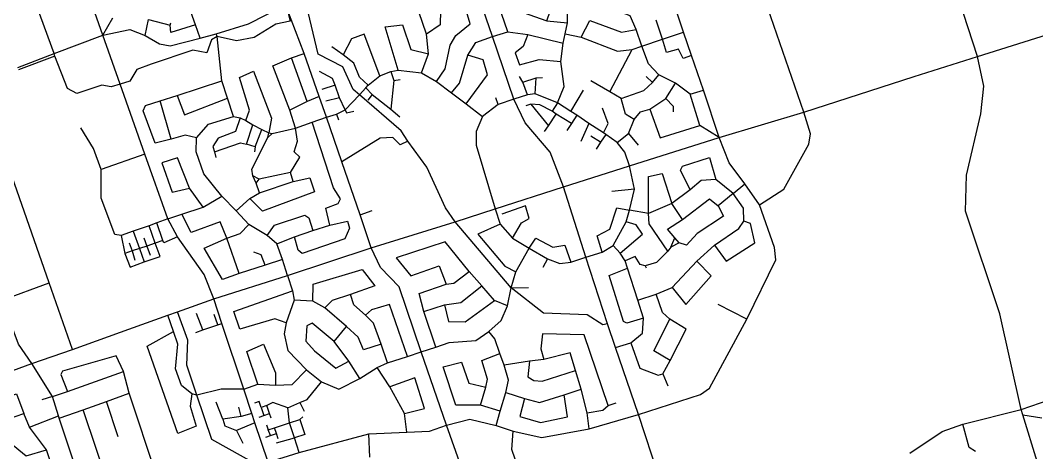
# Model space of a CAD drawing. Header units: metres. Extents: x 609554 to 651406, y 4826501 to 4857446.
# Drawn here: x 636972 to 641570, y 4850808 to 4852765 of the extents above; entities that cross this region are included whole.
import ezdxf

# ---------------------------------------------------------------- set-up
doc = ezdxf.new("R2010")
doc.units = ezdxf.units.M

msp = doc.modelspace()

# ---------------------------------------------------------------- linework, layer by layer
at = {"layer": 'ROADS'}
for points in [[(639107.4, 4852691.6), (638971.3, 4853089.3)], [(640516.1, 4852348.6), (640312.9, 4852939.3), (640260.5, 4852973.4), (640124, 4852965.1), (640076.7, 4852978.9), (640053, 4853000.7), (640022.4, 4853087.5)], [(637345.9, 4852697.9), (637229.3, 4853027.9)], [(637125.1, 4852614.4), (636998.5, 4852962.3)], [(639354.1, 4852762.7), (639369, 4852806.4), (639353.6, 4852864.4), (639302.7, 4852868.5), (639281.5, 4852936.9), (639403.4, 4852981.1)], [(639971.5, 4852710.9), (639883.2, 4852978.7)], [(638809.2, 4852702.7), (638774.2, 4852803.6), (638643.9, 4852904.2)], [(639178, 4852713.4), (639119.5, 4852879.5), (639187.2, 4852911.4), (639204.6, 4852906.9), (639247, 4852800.9), (639354.1, 4852762.7)], [(641302.5, 4852600.4), (641196.4, 4852926.5)], [(637763.7, 4852744.1), (637715, 4852884.3)], [(639447, 4852753.7), (639446.3, 4852848.8)], [(637858.6, 4852703.6), (638004.9, 4852749.5), (638163.6, 4852830.8)], [(638177, 4852819.7), (638193.4, 4852761.7), (638127.2, 4852747.4), (638030.5, 4852687.4), (637950.4, 4852672.1), (637861.9, 4852690.9)], [(638256.2, 4852615), (638177, 4852819.7)], [(638506.7, 4852426.8), (638478, 4852452.1), (638431.2, 4852555), (638320, 4852611.7), (638273.5, 4852801.9)], [(638854.3, 4852487.2), (638893.4, 4852545.9), (638917, 4852652.3), (638942.5, 4852696), (639006.4, 4852748.2), (638980.9, 4852835.2), (638872.8, 4852809), (638870.6, 4852743.7), (638809.2, 4852702.7)], [(639758.1, 4852723.9), (639730.1, 4852784.5), (639612.4, 4852829.9)], [(637345.9, 4852697.9), (637390.9, 4852776.4)], [(637536.5, 4852696), (637551.8, 4852768.2)], [(637551.8, 4852768.2), (637650.4, 4852743.5)], [(637650.4, 4852743.5), (637652.3, 4852754.1)], [(639354.1, 4852762.7), (639447, 4852753.7)], [(639436.6, 4852703.4), (639447, 4852753.7)], [(639509.1, 4852688), (639547.8, 4852764.1), (639692.1, 4852710.7), (639758.1, 4852723.9)], [(639876.9, 4852679.9), (639848.9, 4852765.6)], [(637345.9, 4852697.9), (637467.2, 4852723.7), (637536.5, 4852696)], [(637763.7, 4852744.1), (637653.4, 4852710.1), (637650.4, 4852743.5)], [(637785.1, 4852684.5), (637763.7, 4852744.1)], [(638680.5, 4852539.9), (638622.4, 4852734.8), (638701, 4852744.1), (638739, 4852632.7), (638818.9, 4852613.7)], [(639107.4, 4852691.6), (639178, 4852713.4)], [(639178, 4852713.4), (639267.4, 4852700.3)], [(639783.7, 4852648.4), (639758.1, 4852723.9)], [(639876.9, 4852679.9), (639971.5, 4852710.9)], [(640008.5, 4852605.2), (639971.5, 4852710.9)], [(641302.5, 4852600.4), (641776.5, 4852750.9)], [(637125.1, 4852614.4), (637345.9, 4852697.9)], [(637423.9, 4852476.5), (637345.9, 4852697.9)], [(637861.9, 4852690.9), (637836.1, 4852675.8), (637815.8, 4852618), (637752.3, 4852630.4), (637563.3, 4852566.7), (637498.8, 4852541.9), (637467.6, 4852489.6), (637423.9, 4852476.5)], [(637536.5, 4852696), (637600.9, 4852658.2), (637650.2, 4852649.1), (637785.1, 4852684.5)], [(637785.1, 4852684.5), (637858.6, 4852703.6)], [(637861.9, 4852690.9), (637858.6, 4852703.6)], [(637883.1, 4852490.4), (637861.9, 4852690.9)], [(638598, 4852513.5), (638527.5, 4852702.1), (638470.6, 4852680.9), (638432.3, 4852608.4)], [(638818.9, 4852613.7), (638809.2, 4852702.7)], [(638996, 4852607.7), (639032.8, 4852664.2), (639107.4, 4852691.6)], [(639204.3, 4852407.9), (639107.4, 4852691.6)], [(639267.4, 4852700.3), (639247.2, 4852646.3), (639211.2, 4852618.3), (639230.4, 4852563.5), (639319.8, 4852587.4), (639417.6, 4852578.2)], [(639267.4, 4852700.3), (639428, 4852660.8)], [(639428, 4852660.8), (639436.6, 4852703.4)], [(639436.6, 4852703.4), (639509.1, 4852688)], [(639509.1, 4852688), (639673, 4852624.9), (639739.5, 4852633.4)], [(639783.7, 4852648.4), (639876.9, 4852679.9)], [(640008.5, 4852605.2), (639969.8, 4852592.7), (639949.4, 4852634.3), (639895.8, 4852619.9), (639876.9, 4852679.9)], [(638432.3, 4852608.4), (638381.7, 4852644.4)], [(639417.6, 4852578.2), (639428, 4852660.8)], [(639638.5, 4852441.3), (639739.5, 4852633.4)], [(639739.5, 4852633.4), (639783.7, 4852648.4)], [(639860.6, 4852518.5), (639813.3, 4852567.8), (639783.7, 4852648.4)], [(636960.2, 4852551.9), (637125.1, 4852614.4)], [(637128.6, 4852602.9), (636964.3, 4852540.4)], [(637128.6, 4852602.9), (637125.1, 4852614.4)], [(637423.9, 4852476.5), (637383, 4852463.3), (637340, 4852470.7), (637226.9, 4852432.9), (637185.6, 4852456.1), (637128.6, 4852602.9)], [(638191.4, 4852358.7), (638114.2, 4852558.3), (638199.2, 4852595.7)], [(638199.2, 4852595.7), (638256.2, 4852615)], [(638269.9, 4852397.1), (638199.2, 4852595.7)], [(638323.7, 4852419.5), (638256.2, 4852615)], [(638545.2, 4852471.7), (638506.2, 4852506.9), (638480.1, 4852571.5), (638432.3, 4852608.4)], [(638787.2, 4852527.6), (638818.9, 4852613.7)], [(638922.9, 4852436.5), (638958.1, 4852480.3), (638996, 4852607.7)], [(638989, 4852386.5), (639084.8, 4852518.5), (639066.1, 4852585.4), (638996, 4852607.7)], [(639401.4, 4852391), (639432.7, 4852465.6), (639417.6, 4852578.2)], [(640062.5, 4852448.1), (640008.5, 4852605.2)], [(641015.2, 4852510), (641302.5, 4852600.4)], [(641403.6, 4851435.9), (641248.1, 4851901.3), (641251.7, 4852063.8), (641317.5, 4852341.7), (641330.2, 4852466), (641302.5, 4852600.4)], [(637991.9, 4852311.1), (638009, 4852357.5), (637962.9, 4852506.7), (638026.8, 4852534.9), (638108, 4852322.3), (638096.5, 4852256)], [(638396.3, 4852470.9), (638384.4, 4852501.4), (638326.1, 4852533.4)], [(638598, 4852513.5), (638648.4, 4852533.6)], [(638648.4, 4852533.6), (638680.5, 4852539.9)], [(638648.4, 4852533.6), (638661.9, 4852492.4)], [(638680.5, 4852539.9), (638787.2, 4852527.6)], [(638787.2, 4852527.6), (638854.3, 4852487.2)], [(637681.1, 4852424.6), (637883.1, 4852490.4)], [(637909.5, 4852412.2), (637883.1, 4852490.4)], [(638545.2, 4852471.7), (638598, 4852513.5)], [(638661.9, 4852492.4), (638647.7, 4852363.3)], [(638661.9, 4852492.4), (638690, 4852497)], [(638854.3, 4852487.2), (638922.9, 4852436.5)], [(639244.6, 4852484.4), (639230.5, 4852510)], [(639244.6, 4852484.4), (639305.8, 4852504.8)], [(639266.4, 4852427.8), (639244.6, 4852484.4)], [(639301.3, 4852432), (639305.8, 4852504.8)], [(639305.8, 4852504.8), (639333.7, 4852506.3)], [(639638.5, 4852441.3), (639552.7, 4852491.2)], [(639690.6, 4852410.5), (639792.1, 4852446.4), (639832.3, 4852483.2)], [(639832.3, 4852483.2), (639802.4, 4852510.2)], [(639832.3, 4852483.2), (639860.6, 4852518.5)], [(639936.3, 4852480), (639860.6, 4852518.5)], [(639891.5, 4852410.9), (639936.3, 4852480)], [(640002.4, 4852430.7), (639936.3, 4852480)], [(640516.1, 4852348.6), (641015.2, 4852510)], [(637103.1, 4851575.8), (636787.5, 4852475.3)], [(637535.6, 4852159.1), (637423.9, 4852476.5)], [(638396.3, 4852470.9), (638335.4, 4852450.9)], [(638416.2, 4852414.4), (638396.3, 4852470.9)], [(638506.7, 4852426.8), (638534.5, 4852459.1)], [(638534.5, 4852459.1), (638545.2, 4852471.7)], [(638534.5, 4852459.1), (638563.4, 4852428.6)], [(638922.9, 4852436.5), (638989, 4852386.5)], [(639301.3, 4852432), (639266.4, 4852427.8)], [(639401.4, 4852391), (639301.3, 4852432)], [(639462.6, 4852352), (639519.4, 4852449.3)], [(639690.6, 4852410.5), (639638.5, 4852441.3)], [(640002.4, 4852430.7), (640062.5, 4852448.1)], [(640133, 4852235), (640062.5, 4852448.1)], [(637654.8, 4852226.1), (637581.3, 4852208.8), (637528, 4852355.8), (637537.6, 4852379), (637604.9, 4852400.2)], [(637604.9, 4852400.2), (637681.1, 4852424.6)], [(637654.8, 4852226.1), (637604.9, 4852400.2)], [(637681.1, 4852424.6), (637714.2, 4852337.2), (637909.5, 4852412.2)], [(637936.8, 4852329.7), (637909.5, 4852412.2)], [(638269.9, 4852397.1), (638191.4, 4852358.7)], [(638323.7, 4852419.5), (638269.9, 4852397.1)], [(638357.4, 4852325.9), (638323.7, 4852419.5)], [(638416.2, 4852414.4), (638354.2, 4852398.4)], [(638442, 4852359.1), (638416.2, 4852414.4)], [(638442, 4852359.1), (638506.7, 4852426.8)], [(638724.6, 4852218.5), (638695.2, 4852264.7), (638506.7, 4852426.8)], [(638563.4, 4852428.6), (638543.5, 4852404.1)], [(638563.4, 4852428.6), (638647.7, 4852363.3)], [(638989, 4852386.5), (639063.3, 4852329.4)], [(639133.9, 4852383.9), (639123, 4852413.6)], [(639204.3, 4852407.9), (639133.9, 4852383.9)], [(639266.4, 4852427.8), (639204.3, 4852407.9)], [(639429.6, 4852011.5), (639368.6, 4852168.5), (639255.7, 4852300.8), (639204.3, 4852407.9)], [(639281.1, 4852385.3), (639258.8, 4852378)], [(639281.1, 4852385.3), (639361.5, 4852287.8)], [(639378.1, 4852352.9), (639322.3, 4852382.9), (639281.1, 4852385.3)], [(639401.4, 4852391), (639378.1, 4852352.9)], [(639462.6, 4852352), (639401.4, 4852391)], [(639748.1, 4852315.4), (639710.3, 4852340.2), (639690.6, 4852410.5)], [(639819.1, 4852363), (639891.5, 4852410.9)], [(639891.5, 4852410.9), (639925.7, 4852376.9), (639924.6, 4852349.9)], [(640045.5, 4852289.2), (640002.4, 4852430.7)], [(638216.3, 4852276.3), (638191.4, 4852358.7)], [(638357.4, 4852325.9), (638401.9, 4852340.6)], [(638401.9, 4852340.6), (638442, 4852359.1)], [(638401.9, 4852340.6), (638411.5, 4852314.9)], [(638442, 4852359.1), (638447.7, 4852345.7), (638481.2, 4852354.1)], [(638647.7, 4852363.3), (638688.9, 4852328.6)], [(639133.9, 4852383.9), (639063.3, 4852329.4)], [(639361.5, 4852287.8), (639396.4, 4852340.5)], [(639396.4, 4852340.5), (639378.1, 4852352.9)], [(639464.8, 4852297.7), (639396.4, 4852340.5)], [(639489.5, 4852334.9), (639462.6, 4852352)], [(639609.7, 4852255.2), (639630.9, 4852298.4), (639605.7, 4852366.6)], [(639748.1, 4852315.4), (639777.9, 4852350.7), (639819.1, 4852363)], [(639819.1, 4852363), (639867, 4852232.5), (640045.5, 4852289.2)], [(640133, 4852235), (640516.1, 4852348.6)], [(640315.6, 4851929.1), (640426.6, 4852000.1), (640538.6, 4852204.1), (640546.8, 4852250.8), (640516.1, 4852348.6)], [(637768.3, 4852232.2), (637822.5, 4852295.2), (637936.8, 4852329.7)], [(637966.4, 4852322.8), (637945.1, 4852261.5), (637867.1, 4852231.2), (637843.2, 4852194.3), (637849.9, 4852168.8)], [(637936.8, 4852329.7), (637966.4, 4852322.8)], [(637966.4, 4852322.8), (637991.9, 4852311.1)], [(637991.9, 4852311.1), (638023.6, 4852292)], [(638216.3, 4852276.3), (638292.9, 4852303.4)], [(638292.9, 4852303.4), (638357.4, 4852325.9)], [(638372.7, 4851837.1), (638353.6, 4851913.7), (638409.7, 4851935.5), (638420.5, 4851956.6), (638388.1, 4852006), (638292.9, 4852303.4)], [(638426.3, 4852124.7), (638357.4, 4852325.9)], [(639063.3, 4852329.4), (639033.9, 4852261), (639033.7, 4852199.8), (639119.7, 4851912.1)], [(639464.8, 4852297.7), (639443.6, 4852265.3)], [(639489.5, 4852334.9), (639464.8, 4852297.7)], [(639543.9, 4852297), (639489.5, 4852334.9)], [(639543.9, 4852297), (639507, 4852216.9)], [(639609.7, 4852255.2), (639543.9, 4852297)], [(639723.3, 4852253), (639748.1, 4852315.4)], [(637337.5, 4852090.1), (637302.7, 4852184.6), (637245.3, 4852277.5)], [(637994.5, 4852204.9), (638023.6, 4852292)], [(638023.6, 4852292), (638064, 4852270.8)], [(638034.4, 4852192.5), (638064, 4852270.8)], [(638064, 4852270.8), (638096.5, 4852256)], [(638092.2, 4852235), (638096.5, 4852256)], [(638092.2, 4852235), (638110.5, 4852252.4)], [(638096.5, 4852256), (638110.5, 4852252.4)], [(638110.5, 4852252.4), (638216.3, 4852276.3)], [(638193.6, 4852075.2), (638237.1, 4852144.7), (638211, 4852169.4), (638226, 4852217.9), (638216.3, 4852276.3)], [(639343.8, 4852260.8), (639361.5, 4852287.8)], [(639620, 4852248.4), (639595.9, 4852212.5)], [(639620, 4852248.4), (639609.7, 4852255.2)], [(639672.3, 4852212), (639620, 4852248.4)], [(639672.3, 4852212), (639723.3, 4852253)], [(639723.3, 4852253), (639766.5, 4852200.4)], [(640133, 4852235), (640045.5, 4852289.2)], [(637768.3, 4852232.2), (637717.3, 4852245.2), (637654.8, 4852226.1)], [(637883.7, 4851969.2), (637802.3, 4852069.8), (637767.2, 4852169.1), (637768.3, 4852232.2)], [(637849.9, 4852168.8), (637967.7, 4852210.1), (637994.5, 4852204.9)], [(638034.4, 4852192.5), (637994.5, 4852204.9)], [(638024, 4852060.5), (638019.3, 4852091.7), (638092.2, 4852235)], [(638724.6, 4852218.5), (638690.7, 4852201.2), (638657.8, 4852233.7), (638599.1, 4852230.6), (638426.3, 4852124.7)], [(638939.4, 4851853.1), (638895, 4851915.9), (638811.1, 4852099.6), (638724.6, 4852218.5)], [(639595.9, 4852212.5), (639552.3, 4852240)], [(639595.9, 4852212.5), (639577.1, 4852182.1)], [(639727.8, 4852106.5), (639706.9, 4852167.9), (639672.3, 4852212)], [(639727.8, 4852106.5), (640133, 4852235)], [(640249.2, 4852025.2), (640178.4, 4852119.9), (640133, 4852235)], [(637535.6, 4852159.1), (637337.5, 4852090.1)], [(637638.6, 4851865.8), (637535.6, 4852159.1)], [(637849.9, 4852168.8), (637856.9, 4852144)], [(638034.4, 4852192.5), (638030.7, 4852169.8)], [(637737.2, 4852005.6), (637683, 4852142.6), (637611.9, 4852120.3), (637659.5, 4851987.2), (637737.2, 4852005.6)], [(638508.8, 4851883.6), (638426.3, 4852124.7)], [(640001.5, 4851996.7), (639958.8, 4852086.9), (639967.7, 4852105.1), (640090.2, 4852143.3), (640118.5, 4852044.8)], [(637428.4, 4851790.8), (637399.2, 4851794.6), (637337, 4851959.2), (637337.5, 4852090.1)], [(638193.6, 4852075.2), (638052.2, 4852046.1)], [(638206.3, 4852034.5), (638193.6, 4852075.2)], [(639429.6, 4852011.5), (639727.8, 4852106.5)], [(639749.9, 4852000.4), (639727.8, 4852106.5)], [(639813, 4851890.8), (639813.2, 4852057.3), (639875.2, 4852071.4), (639919.7, 4851936.2)], [(638206.3, 4852034.5), (638281.1, 4852051.5), (638302.7, 4851987.8), (638066.9, 4851900.5), (638010.5, 4851957.5)], [(638052.2, 4852046.1), (638024, 4852060.5)], [(638039.4, 4852027.4), (638024, 4852060.5)], [(638039.4, 4852027.4), (638052.2, 4852046.1)], [(638054.2, 4851984.3), (638039.4, 4852027.4)], [(638054.2, 4851984.3), (638206.3, 4852034.5)], [(640118.5, 4852044.8), (640052.6, 4852039.6), (640001.5, 4851996.7)], [(640196.2, 4851980.2), (640118.5, 4852044.8)], [(640196.2, 4851980.2), (640249.2, 4852025.2)], [(640315.6, 4851929.1), (640249.2, 4852025.2)], [(637799.3, 4851919.7), (637737.2, 4852005.6)], [(638010.5, 4851957.5), (638054.2, 4851984.3)], [(639119.7, 4851912.1), (639429.6, 4852011.5)], [(639530.9, 4851692.1), (639429.6, 4852011.5)], [(639749.9, 4852000.4), (639647.7, 4851989.3)], [(639727.1, 4851905.4), (639749.9, 4852000.4)], [(640001.5, 4851996.7), (639919.7, 4851936.2)], [(640196.2, 4851980.2), (640128.8, 4851925)], [(640244.8, 4851855.1), (640242.9, 4851914.1), (640196.2, 4851980.2)], [(637799.3, 4851919.7), (637883.7, 4851969.2)], [(637948.1, 4851901.8), (637883.7, 4851969.2)], [(637948.1, 4851901.8), (638010.5, 4851957.5)], [(639919.7, 4851936.2), (639813, 4851890.8)], [(639967.2, 4851863.1), (639919.7, 4851936.2)], [(639967.2, 4851863.1), (640089.7, 4851957.3), (640128.8, 4851925)], [(640258.2, 4851412.3), (640389.1, 4851680.7), (640384.4, 4851736.6), (640315.6, 4851929.1)], [(637638.6, 4851865.8), (637703.1, 4851887.8)], [(637703.1, 4851887.8), (637799.3, 4851919.7)], [(637906.1, 4851778.8), (637876.4, 4851852.1), (637745.3, 4851804.7), (637703.1, 4851887.8)], [(638006.1, 4851839.9), (637948.1, 4851901.8)], [(638087.9, 4851790.9), (638121.1, 4851837.5), (638259.6, 4851883), (638277.8, 4851871.4), (638295.5, 4851812.7)], [(638508.8, 4851883.6), (638564.2, 4851903.5)], [(638558.6, 4851735.5), (638508.8, 4851883.6)], [(638939.4, 4851853.1), (639119.7, 4851912.1)], [(639119.7, 4851912.1), (639142.7, 4851842.5)], [(639198.2, 4851778), (639239.8, 4851848.6), (639274.5, 4851867.8), (639256.6, 4851924.5), (639150.9, 4851887)], [(639604.4, 4851715.7), (639581.9, 4851789.1), (639638.2, 4851820.1), (639670.4, 4851915.7), (639727.1, 4851905.4)], [(639711.9, 4851853.3), (639727.1, 4851905.4)], [(639813, 4851890.8), (639727.1, 4851905.4)], [(639901, 4851719.2), (639816.1, 4851843.9), (639813, 4851890.8)], [(640128.8, 4851925), (640153.1, 4851877.5), (640034.3, 4851800.3), (639985.7, 4851747.4), (639952.7, 4851757.8)], [(637554.9, 4851835), (637482.2, 4851810.2)], [(637589.6, 4851847.4), (637554.9, 4851835)], [(637582.3, 4851755.8), (637554.9, 4851835)], [(637638.6, 4851865.8), (637589.6, 4851847.4)], [(637617, 4851768.4), (637589.6, 4851847.4)], [(637682.7, 4851784), (637638.6, 4851865.8)], [(637906.1, 4851778.8), (637966.2, 4851799.7), (638006.1, 4851839.9)], [(638087.9, 4851790.9), (638006.1, 4851839.9)], [(638372.7, 4851837.1), (638452.1, 4851855.5), (638461.2, 4851823.7), (638440, 4851776.3), (638247.5, 4851709.8), (638229, 4851724.5), (638212.5, 4851784.8)], [(638295.5, 4851812.7), (638372.7, 4851837.1)], [(638558.6, 4851735.5), (638939.4, 4851853.1)], [(639192.7, 4851554.3), (638939.4, 4851853.1)], [(639142.7, 4851842.5), (639042.1, 4851796.3), (639163.9, 4851651.2), (639213.1, 4851626.3)], [(639142.7, 4851842.5), (639198.2, 4851778)], [(639654, 4851745.4), (639711.9, 4851853.3)], [(639685.1, 4851710), (639787, 4851797.3), (639757.3, 4851838.3), (639711.9, 4851853.3)], [(639932.5, 4851780.1), (639900.3, 4851818.8), (639967.2, 4851863.1)], [(640112.9, 4851747.7), (640222.6, 4851821.7), (640244.8, 4851855.1)], [(640112.9, 4851747.7), (640165.5, 4851674.7), (640295.3, 4851757), (640274.5, 4851844.7), (640244.8, 4851855.1)], [(637482.2, 4851810.2), (637428.4, 4851790.8)], [(637428.4, 4851790.8), (637444.4, 4851709.8)], [(637482.2, 4851810.2), (637510.6, 4851731.8)], [(638132, 4851752.6), (638087.9, 4851790.9)], [(638212.5, 4851784.8), (638295.5, 4851812.7)], [(637464.7, 4851756.8), (637477.2, 4851720.8)], [(637544.4, 4851742.8), (637510.6, 4851731.8)], [(637531.4, 4851780.3), (637544.4, 4851742.8)], [(637532.7, 4851670.8), (637604.9, 4851695.8), (637582.3, 4851755.8)], [(637582.3, 4851755.8), (637544.4, 4851742.8)], [(637544.4, 4851742.8), (637558.7, 4851701.8)], [(637617, 4851768.4), (637582.3, 4851755.8)], [(637682.7, 4851784), (637621.1, 4851757.6), (637617, 4851768.4)], [(637847.8, 4851503.5), (637803.1, 4851614.7), (637682.7, 4851784)], [(637961.6, 4851618.8), (637886.2, 4851592.2), (637802.9, 4851732.7), (637906.1, 4851778.8)], [(637961.6, 4851618.8), (637906.1, 4851778.8)], [(638132, 4851752.6), (638212.5, 4851784.8)], [(638158, 4851681.4), (638132, 4851752.6)], [(639002.2, 4851627.6), (638893.5, 4851761.5), (638672.4, 4851689.5), (638737.8, 4851608.7), (638866, 4851654), (638898.8, 4851570.6)], [(639198.2, 4851778), (639273.3, 4851733.9)], [(639273.3, 4851733.9), (639303.9, 4851779), (639380.9, 4851737.8), (639435.6, 4851746.9), (639462.9, 4851670.3)], [(639604.4, 4851715.7), (639654, 4851745.4)], [(639685.1, 4851710), (639654, 4851745.4)], [(639914.5, 4851738.4), (639932.5, 4851780.1)], [(639952.7, 4851757.8), (639914.5, 4851738.4)], [(639952.7, 4851757.8), (639932.5, 4851780.1)], [(640032.7, 4851674.2), (640112.9, 4851747.7)], [(637477.2, 4851720.8), (637444.4, 4851709.8)], [(637444.4, 4851709.8), (637468.2, 4851647.8), (637532.7, 4851670.8)], [(637510.6, 4851731.8), (637477.2, 4851720.8)], [(637477.2, 4851720.8), (637490.7, 4851679.3)], [(637510.6, 4851731.8), (637532.7, 4851670.8)], [(638079.7, 4851656.7), (638061.9, 4851703.8), (638028.3, 4851715.8)], [(638180.4, 4851610), (638558.6, 4851735.5)], [(638785.8, 4851264.5), (638685.1, 4851558.7), (638601.2, 4851645.2), (638558.6, 4851735.5)], [(639213.1, 4851626.3), (639273.3, 4851733.9)], [(639273.3, 4851733.9), (639356.4, 4851685.4)], [(639530.9, 4851692.1), (639604.4, 4851715.7)], [(639707.6, 4851675.7), (639685.1, 4851710)], [(639901, 4851719.2), (639849.4, 4851668.2), (639798.2, 4851653.5)], [(639914.5, 4851738.4), (639901, 4851719.2)], [(638079.7, 4851656.7), (637961.6, 4851618.8)], [(638158, 4851681.4), (638079.7, 4851656.7)], [(638180.4, 4851610), (638158, 4851681.4)], [(639356.4, 4851685.4), (639335.2, 4851646.6)], [(639356.4, 4851685.4), (639412.2, 4851664.6), (639462.9, 4851670.3)], [(639462.9, 4851670.3), (639530.9, 4851692.1)], [(639628.9, 4851390.5), (639530.9, 4851692.1)], [(639798.2, 4851653.5), (639776, 4851660), (639754, 4851695), (639707.6, 4851675.7)], [(639718.4, 4851643.5), (639707.6, 4851675.7)], [(639798.2, 4851653.5), (639803.7, 4851644.4)], [(639920.2, 4851555.2), (640032.7, 4851674.2)], [(639920.2, 4851555.2), (639982.5, 4851478.3), (640096.5, 4851607.4), (640032.7, 4851674.2)], [(637847.8, 4851503.5), (638180.4, 4851610)], [(638180.4, 4851610), (638203.5, 4851540.6)], [(638294.8, 4851493.6), (638296.7, 4851570.7), (638517.7, 4851636.7), (638576.2, 4851562.8), (638465.5, 4851523.7)], [(638898.8, 4851570.6), (638932.9, 4851574.2), (639002.2, 4851627.6)], [(639059.8, 4851562.5), (639002.2, 4851627.6)], [(639192.7, 4851554.3), (639213.1, 4851626.3)], [(639791.3, 4851416.8), (639715, 4851393.4), (639700.2, 4851401.2), (639635.5, 4851609), (639718.4, 4851643.5)], [(639765.5, 4851498.4), (639718.4, 4851643.5)], [(636889.1, 4851498.1), (637103.1, 4851575.8)], [(637208.6, 4851274.9), (637103.1, 4851575.8)], [(638797.7, 4851446.8), (638776.1, 4851527.4), (638898.8, 4851570.6)], [(638891.2, 4851476.5), (638964.4, 4851487.8), (639059.8, 4851562.5)], [(639117.4, 4851497.2), (639059.8, 4851562.5)], [(638175, 4851395.5), (638122.9, 4851413.5), (637965.3, 4851366.7), (637937.6, 4851447.2), (638203.5, 4851540.6)], [(638203.5, 4851540.6), (638211.2, 4851497.9)], [(638465.5, 4851523.7), (638383.4, 4851496.3), (638348.8, 4851462.6)], [(638533.6, 4851430), (638480.4, 4851477), (638465.5, 4851523.7)], [(639176.5, 4851472.9), (639192.7, 4851554.3)], [(639192.7, 4851554.3), (639270.1, 4851555.7)], [(639628.9, 4851390.5), (639607.6, 4851386), (639535.9, 4851431), (639338.7, 4851439.3), (639192.7, 4851554.3)], [(639765.5, 4851498.4), (639848.3, 4851524.9)], [(639848.3, 4851524.9), (639920.2, 4851555.2)], [(639910.2, 4851412), (639877.1, 4851442.4), (639848.3, 4851524.9)], [(637024.6, 4851210.6), (636963.1, 4851299.5), (636889.1, 4851498.1)], [(637683.3, 4851445.1), (637847.8, 4851503.5)], [(637883.8, 4851392.8), (637847.8, 4851503.5)], [(638211.2, 4851497.9), (638175, 4851395.5)], [(638294.8, 4851493.6), (638211.2, 4851497.9)], [(638348.8, 4851462.6), (638294.8, 4851493.6)], [(638723.2, 4851243), (638641.3, 4851478.9), (638560.4, 4851454.5), (638533.6, 4851430)], [(638797.7, 4851446.8), (638891.2, 4851476.5)], [(638891.2, 4851476.5), (638908.8, 4851400.8), (638984.8, 4851400.2), (639117.4, 4851497.2)], [(639090.7, 4851356.1), (639146.5, 4851406.1), (639176.5, 4851472.9)], [(639176.5, 4851472.9), (639117.4, 4851497.2)], [(639791.3, 4851416.8), (639765.5, 4851498.4)], [(640258.2, 4851412.3), (640128.1, 4851478.9)], [(637425.5, 4851352.6), (637638.7, 4851429.7)], [(637638.7, 4851429.7), (637683.3, 4851445.1)], [(637664.6, 4851356.2), (637638.7, 4851429.7)], [(637770.2, 4851068.6), (637725.7, 4851203.3), (637729.7, 4851316.2), (637683.3, 4851445.1)], [(637797.9, 4851363.1), (637769.5, 4851436.9)], [(637866, 4851386.3), (637849, 4851432.6)], [(638447.1, 4851378.4), (638348.8, 4851462.6)], [(638604.6, 4851298.3), (638569.7, 4851393.6), (638533.6, 4851430)], [(638851.8, 4851285.7), (638797.7, 4851446.8)], [(641500.1, 4851002.8), (641403.6, 4851435.9)], [(637797.9, 4851363.1), (637866, 4851386.3)], [(637866, 4851386.3), (637883.8, 4851392.8)], [(637983.4, 4851095.4), (637883.8, 4851392.8)], [(638175, 4851395.5), (638165.9, 4851346.3), (638181.7, 4851270.6), (638267.1, 4851183)], [(638391.8, 4851310.4), (638291.6, 4851393.6), (638268, 4851381.1), (638263.9, 4851313.1), (638302.1, 4851268.8), (638398.5, 4851190.5), (638457.8, 4851222)], [(638391.8, 4851310.4), (638447.1, 4851378.4)], [(638604.6, 4851298.3), (638523.7, 4851273.8), (638499.6, 4851330.3), (638447.1, 4851378.4)], [(639664.1, 4851283.5), (639628.9, 4851390.5)], [(639733.8, 4851304.8), (639786, 4851348.7), (639791.3, 4851416.8)], [(639768.7, 4850980.8), (640049.4, 4851071.5), (640090.1, 4851099.2), (640258.2, 4851412.3)], [(639911.1, 4851225), (639838.3, 4851268.7), (639910.2, 4851412)], [(639911.1, 4851225), (639983.5, 4851367.3), (639910.2, 4851412)], [(637208.6, 4851274.9), (637425.5, 4851352.6)], [(637747.8, 4851073.6), (637740.8, 4851017.5), (637767.3, 4850928), (637684.3, 4850894.5), (637545.1, 4851289), (637664.6, 4851356.2)], [(637747.8, 4851073.6), (637701.1, 4851111.6), (637674.6, 4851187), (637684.2, 4851298.7), (637664.6, 4851356.2)], [(637765.7, 4851352), (637797.9, 4851363.1)], [(638851.8, 4851285.7), (638912, 4851305.8), (639032.2, 4851315), (639090.7, 4851356.1)], [(639140.4, 4851256), (639118.1, 4851323.6), (639090.7, 4851356.1)], [(639631, 4851021.7), (639523.1, 4851340.9), (639334.1, 4851345.5), (639326.3, 4851277.4), (639339.8, 4851229.6)], [(638045.8, 4851117.1), (637997.2, 4851266.2), (638071.7, 4851298.6), (638126.1, 4851169.6), (638126.5, 4851113.6)], [(638457.8, 4851222), (638391.8, 4851310.4)], [(638633.1, 4851213.6), (638604.6, 4851298.3)], [(638785.8, 4851264.5), (638851.8, 4851285.7)], [(639664.1, 4851283.5), (639733.8, 4851304.8)], [(639768.7, 4850980.8), (639664.1, 4851283.5)], [(639733.8, 4851304.8), (639774.1, 4851190.5), (639857.1, 4851159), (639877.9, 4851164.4)], [(637024.6, 4851210.6), (637208.6, 4851274.9)], [(637438.3, 4851175.1), (637404.8, 4851245.5), (637162.8, 4851177.1), (637154.5, 4851161.9), (637185.3, 4851084.5)], [(638633.1, 4851213.6), (638723.2, 4851243)], [(638723.2, 4851243), (638785.8, 4851264.5)], [(638900.1, 4850931.6), (638785.8, 4851264.5)], [(639077.4, 4851103.8), (639084.7, 4851139.9), (639060, 4851225.5), (639140.4, 4851256)], [(639161.3, 4851203.3), (639140.4, 4851256)], [(639483.6, 4851179.2), (639459.3, 4851258.8), (639339.8, 4851229.6)], [(636781, 4851122.2), (637024.6, 4851210.6)], [(637116.9, 4851061.2), (637024.6, 4851210.6)], [(638507.4, 4851143.2), (638457.8, 4851222)], [(638507.4, 4851143.2), (638586.8, 4851193.4)], [(638586.8, 4851193.4), (638633.1, 4851213.6)], [(638643.5, 4851105.4), (638586.8, 4851193.4)], [(639053.9, 4851022.4), (638941.8, 4851022.3), (638884.2, 4851196.3), (638967.3, 4851217.8), (639001.6, 4851122.4), (639077.4, 4851103.8)], [(639275.3, 4851221.4), (639161.3, 4851203.3)], [(639168.3, 4851079.5), (639180.3, 4851135.7), (639161.3, 4851203.3)], [(639275.3, 4851221.4), (639267.8, 4851150.3), (639295.4, 4851133.8), (639332.1, 4851131.4), (639483.6, 4851179.2)], [(639339.8, 4851229.6), (639275.3, 4851221.4)], [(639877.9, 4851164.4), (639911.1, 4851225)], [(637185.3, 4851084.5), (637438.3, 4851175.1)], [(637464.5, 4851077.5), (637438.3, 4851175.1)], [(638126.5, 4851113.6), (638202.3, 4851116.9), (638267.1, 4851183)], [(638267.1, 4851183), (638334.3, 4851128)], [(638709.2, 4850985.1), (638800.7, 4851007.8), (638756.2, 4851147), (638643.5, 4851105.4)], [(639509.5, 4851095.7), (639483.6, 4851179.2)], [(639877.9, 4851164.4), (639901.3, 4851110.8)], [(641500.1, 4851002.8), (641673.8, 4851064.1), (641770.8, 4851155.7)], [(637983.4, 4851095.4), (638045.8, 4851117.1)], [(638045.8, 4851117.1), (638126.5, 4851113.6)], [(638236.1, 4851034.8), (638269, 4851048.1), (638334.3, 4851128)], [(638334.3, 4851128), (638412.2, 4851095.6), (638507.4, 4851143.2)], [(638709.2, 4850985.1), (638643.5, 4851105.4)], [(639053.9, 4851022.4), (639077.4, 4851103.8)], [(636814.4, 4851027.7), (636954.1, 4851073.3), (636987.6, 4850984.9)], [(637116.9, 4851061.2), (637069.1, 4851046.8)], [(637116.9, 4851061.2), (637185.3, 4851084.5)], [(637144.7, 4850973.7), (637116.9, 4851061.2)], [(637361.1, 4851038.7), (637464.5, 4851077.5)], [(637482.9, 4850674.9), (637586.4, 4850708.7), (637464.5, 4851077.5)], [(637770.2, 4851068.6), (637747.8, 4851073.6)], [(637983.4, 4851095.4), (637881, 4851094.8), (637770.2, 4851068.6)], [(638045.7, 4850751.3), (637838.9, 4850867.4), (637770.2, 4851068.6)], [(638018.5, 4850985.3), (637983.4, 4851095.4)], [(639142.7, 4850995), (639168.3, 4851079.5)], [(639168.3, 4851079.5), (639252.1, 4851053)], [(639252.1, 4851053), (639231.6, 4850970.6), (639325.7, 4850944.3), (639447, 4850969.5), (639432.2, 4851069.3)], [(639252.1, 4851053), (639321, 4851035.2), (639432.2, 4851069.3)], [(639432.2, 4851069.3), (639509.5, 4851095.7)], [(639536.4, 4850988.1), (639509.5, 4851095.7)], [(637255.5, 4851001.7), (637361.1, 4851038.7)], [(637414.6, 4850879.6), (637361.1, 4851038.7)], [(637888.8, 4850959.1), (637857.3, 4851036.1)], [(637971.1, 4850972), (637960.8, 4851012.9)], [(638061.3, 4851012.7), (638052.6, 4851038.6), (638031.1, 4851032.1)], [(638086.4, 4851021.7), (638061.3, 4851012.7)], [(638061.3, 4851012.7), (638073.2, 4850975.9)], [(638181.8, 4851011.1), (638114.7, 4851035.4), (638086.4, 4851021.7)], [(638099.6, 4850985.3), (638086.4, 4851021.7)], [(638181.8, 4851011.1), (638236.1, 4851034.8)], [(638189, 4850942.2), (638181.8, 4851011.1)], [(638236.1, 4851034.8), (638256, 4850995.5)], [(639142.7, 4850995), (639053.9, 4851022.4)], [(639536.4, 4850988.1), (639606.6, 4850999.4), (639631, 4851021.7)], [(639631, 4851021.7), (639667.9, 4851032.9)], [(636778.3, 4850913.1), (636987.6, 4850984.9)], [(637013.7, 4850922.4), (636987.6, 4850984.9)], [(637013.7, 4850922.4), (637144.7, 4850973.7)], [(637148.1, 4850963.8), (637144.7, 4850973.7)], [(637148.1, 4850963.8), (637255.5, 4851001.7)], [(637214.6, 4850764), (637148.1, 4850963.8)], [(637376.3, 4850641.7), (637255.5, 4851001.7)], [(637971.1, 4850972), (637888.8, 4850959.1)], [(638018.5, 4850985.3), (637971.1, 4850972)], [(638032.4, 4850943.4), (638018.5, 4850985.3)], [(638052, 4850968.4), (638073.2, 4850975.9)], [(638073.2, 4850975.9), (638099.6, 4850985.3)], [(638107.2, 4850964.1), (638099.6, 4850985.3)], [(638237, 4850957.6), (638250.5, 4850969.9)], [(638720.9, 4850900.3), (638709.2, 4850985.1)], [(639125.1, 4850930.7), (639142.7, 4850995)], [(639544.8, 4850915.4), (639536.4, 4850988.1)], [(639544.8, 4850915.4), (639768.7, 4850980.8)], [(639859.7, 4850699.1), (639768.7, 4850980.8)], [(641235.9, 4850936.3), (641500.1, 4851002.8)], [(641507.1, 4850978.9), (641500.1, 4851002.8)], [(641507.1, 4850978.9), (641592.6, 4850965.9)], [(641572.6, 4850767.3), (641507.1, 4850978.9)], [(637090.4, 4850820.7), (637013.7, 4850922.4)], [(637888.8, 4850959.1), (637896.5, 4850928.8), (637950.4, 4850907.4)], [(638032.4, 4850943.4), (637950.4, 4850907.4)], [(638093.1, 4850765), (638032.4, 4850943.4)], [(638086.3, 4850933.5), (638093.5, 4850911.2)], [(638093.5, 4850911.2), (638122.3, 4850919.9)], [(638122.3, 4850919.9), (638189, 4850942.2)], [(638130.5, 4850894.4), (638122.3, 4850919.9)], [(638189, 4850942.2), (638237, 4850957.6)], [(638211.7, 4850874.7), (638189, 4850942.2)], [(638237, 4850957.6), (638259.2, 4850889.9), (638211.7, 4850874.7)], [(638720.9, 4850900.3), (638823.6, 4850904.2), (638900.1, 4850931.6)], [(638900.1, 4850931.6), (639004.8, 4850959.5), (639125.1, 4850930.7)], [(638967.4, 4850740.1), (638900.1, 4850931.6)], [(639125.1, 4850930.7), (639201.6, 4850905)], [(639201.6, 4850905), (639331.7, 4850876.4), (639544.8, 4850915.4)], [(640995.9, 4850804.8), (641141.8, 4850903.2), (641235.9, 4850936.3)], [(641292.2, 4850813.3), (641263.7, 4850831), (641235.9, 4850936.3)], [(637950.4, 4850907.4), (637979, 4850850.1)], [(638082.2, 4850877.7), (638103, 4850884.9)], [(638103, 4850884.9), (638093.5, 4850911.2)], [(638103, 4850884.9), (638130.5, 4850894.4)], [(638138.3, 4850870.1), (638130.5, 4850894.4)], [(638131.3, 4850851.7), (638211.7, 4850874.7)], [(638233.5, 4850808.4), (638211.7, 4850874.7)], [(638233.5, 4850808.4), (638549.1, 4850893.5)], [(638549.1, 4850893.5), (638720.9, 4850900.3)], [(638553.2, 4850787.4), (638549.1, 4850893.5)], [(639614.6, 4850590.5), (639569.9, 4850493.7), (639505.7, 4850429.5), (639388.8, 4850387.4), (639340.2, 4850401.5), (639195.4, 4850821.9), (639201.6, 4850905)], [(636807.9, 4850822.6), (636923.4, 4850855.7), (636998, 4850793.1), (637090.4, 4850820.7)], [(637120.6, 4850730.3), (637090.4, 4850820.7)], [(638093.1, 4850765), (638233.5, 4850808.4)]]:
    msp.add_lwpolyline(points, dxfattribs=at)

doc.saveas('drawing.dxf')
